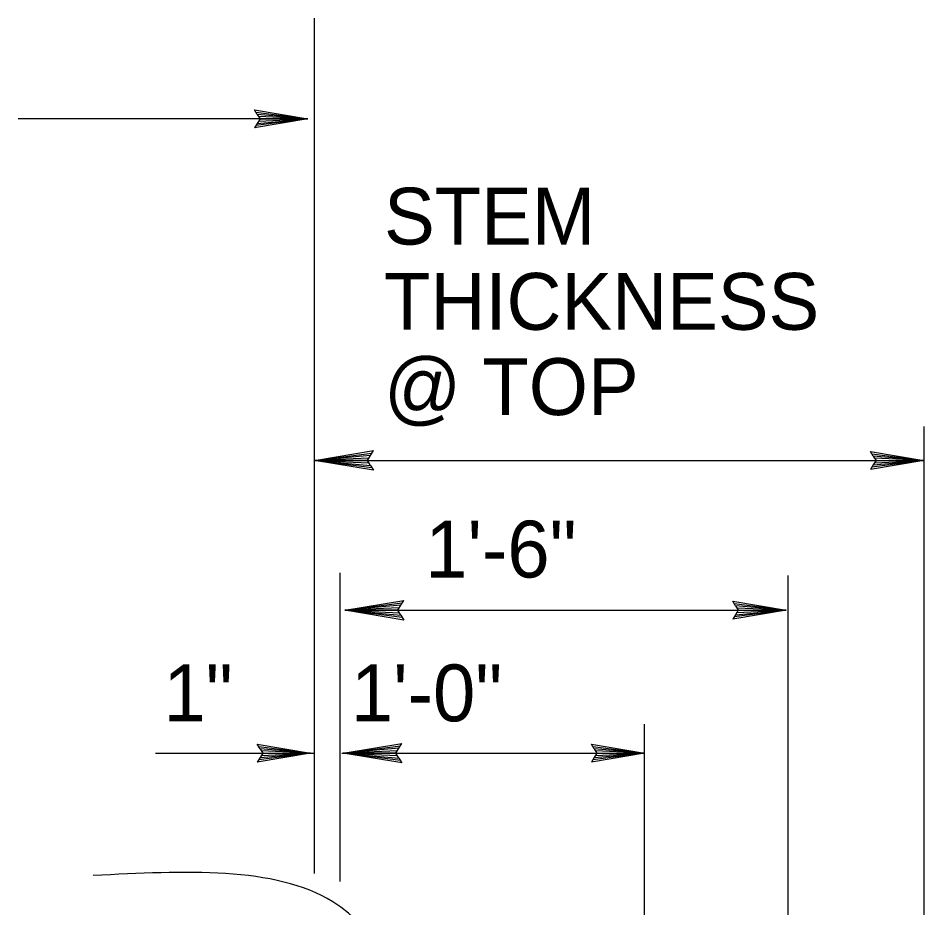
# Model space of a CAD drawing. Extents: x 0 to 2.83, y 0 to 1.83.
# Drawn here: x 0.9379 to 1.1237, y 0.8252 to 1.0078 of the extents above; entities that cross this region are included whole.
import ezdxf

# ---------------------------------------------------------------- set-up
doc = ezdxf.new("R2010")
doc.units = 0
doc.layers.add('212 Leaders and Dim Lines', color=7, linetype='Continuous')
doc.layers.add('214 Text and Titles', color=7, linetype='Continuous')

msp = doc.modelspace()

# ---------------------------------------------------------------- linework, layer by layer
at = {"layer": '212 Leaders and Dim Lines'}
for p, q in [((0.9986983651986839, 0.8322394072590842), (0.9986983651986839, 1.0077894843548132)), ((0.9869308007103184, 0.9880171329110757), (0.9863683007103184, 0.9889303273555202)), ((0.9863683007103184, 0.9889303273555202), (0.9973058007368102, 0.9871048065221869)), ((0.9940056040142861, 0.9871043095102457), (0.9378561927830932, 0.9871043095102457)), ((0.9973058007368102, 0.9871048065221869), (0.9863683007103184, 0.9852775495777425)), ((0.9866495507103185, 0.988473730133298), (0.9973058007368102, 0.9871048065221869)), ((0.9973058007368102, 0.9871048065221869), (0.9866495507103185, 0.9857341467999646)), ((0.9973058007368102, 0.9871048065221869), (0.9869308007103184, 0.9880171329110757)), ((0.9869308007103184, 0.9880171329110757), (0.9874933007103184, 0.9871048065221869)), ((0.9869308007103184, 0.9861907440221869), (0.9973058007368102, 0.9871048065221869)), ((0.9874933007103184, 0.9871048065221869), (0.9869308007103184, 0.9861907440221869)), ((0.9973058007368102, 0.9871048065221869), (0.9872120507103184, 0.9875614037444091)), ((0.9872120507103184, 0.9866473412444091), (0.9973058007368102, 0.9871048065221869)), ((0.9874933007103184, 0.9871048065221869), (0.9973058007368102, 0.9871048065221869)), ((0.9869308007103184, 0.9861907440221869), (0.9863683007103184, 0.9852775495777425)), ((1.1236983651986838, 0.9239855809049925), (1.1236983651986838, 0.8153299547065052)), ((0.9986930066835537, 0.9169934485078568), (1.0107511664587594, 0.9190090735078568)), ((0.9986930066835537, 0.9169934485078568), (1.0107511664587594, 0.9190090735078568)), ((0.9986930066835537, 0.9169934485078568), (1.010441270625426, 0.9185038651745234)), ((0.9986930066835537, 0.9169934485078568), (1.010441270625426, 0.9185038651745234)), ((1.0101305067365371, 0.9180021290634124), (1.0107511664587594, 0.9190090735078568)), ((1.0101305067365371, 0.9180021290634124), (1.0107511664587594, 0.9190090735078568)), ((1.1133233651986838, 0.9179066429523013), (1.1127608651986838, 0.9188189693411901)), ((1.1127608651986838, 0.9188189693411901), (1.1236983651986838, 0.9169934485078568)), ((1.1130421151986838, 0.9183623721189679), (1.1236983651986838, 0.9169934485078568)), ((1.0101305067365371, 0.9180021290634124), (0.9986930066835537, 0.9169934485078568)), ((1.0101305067365371, 0.9180021290634124), (0.9986930066835537, 0.9169934485078568)), ((1.0098206109032037, 0.917496920730079), (0.9986930066835537, 0.9169934485078568)), ((1.0098206109032037, 0.917496920730079), (0.9986930066835537, 0.9169934485078568)), ((0.9986930066835537, 0.9169934485078568), (1.1236983651986838, 0.9169934485078568)), ((1.0095107150698706, 0.9169934485078568), (0.9986930066835537, 0.9169934485078568)), ((1.0107511664587594, 0.914981295730079), (0.9986930066835537, 0.9169934485078568)), ((0.9986930066835537, 0.9169934485078568), (1.0101305067365371, 0.9159882401745234)), ((1.010441270625426, 0.9154847679523013), (0.9986930066835537, 0.9169934485078568)), ((0.9986930066835537, 0.9169934485078568), (1.0098206109032037, 0.9164899762856346)), ((1.0095107150698706, 0.9169934485078568), (0.9986930066835537, 0.9169934485078568)), ((1.0107511664587594, 0.914981295730079), (0.9986930066835537, 0.9169934485078568)), ((0.9986930066835537, 0.9169934485078568), (1.0101305067365371, 0.9159882401745234)), ((1.010441270625426, 0.9154847679523013), (0.9986930066835537, 0.9169934485078568)), ((0.9986930066835537, 0.9169934485078568), (1.0098206109032037, 0.9164899762856346)), ((1.0095107150698706, 0.9169934485078568), (1.0101305067365371, 0.9180021290634124)), ((1.0095107150698706, 0.9169934485078568), (1.0101305067365371, 0.9180021290634124)), ((1.0101305067365371, 0.9159882401745234), (1.0095107150698706, 0.9169934485078568)), ((1.0101305067365371, 0.9159882401745234), (1.0095107150698706, 0.9169934485078568)), ((1.1236983651986838, 0.9169934485078568), (1.1127608651986838, 0.9151661915634124)), ((1.1236983651986838, 0.9169934485078568), (1.1130421151986838, 0.9156227887856345)), ((1.1236983651986838, 0.9169934485078568), (1.1133233651986838, 0.9179066429523013)), ((1.1133233651986838, 0.9179066429523013), (1.1138858651986838, 0.9169934485078568)), ((1.1133233651986838, 0.9160793860078568), (1.1236983651986838, 0.9169934485078568)), ((1.1138858651986838, 0.9169934485078568), (1.1133233651986838, 0.9160793860078568)), ((1.1236983651986838, 0.9169934485078568), (1.1136046151986838, 0.917450045730079)), ((1.1136046151986838, 0.9165368512856346), (1.1236983651986838, 0.9169934485078568)), ((1.1138858651986838, 0.9169934485078568), (1.1236983651986838, 0.9169934485078568)), ((1.0101305067365371, 0.9159882401745234), (1.0107511664587594, 0.914981295730079)), ((1.0101305067365371, 0.9159882401745234), (1.0107511664587594, 0.914981295730079)), ((1.1133233651986838, 0.9160793860078568), (1.1127608651986838, 0.9151661915634124)), ((1.0039046151933855, 0.8305643931768277), (1.0039046151933855, 0.8939426721190951)), ((1.0958833467063744, 0.8111666832240177), (1.0958833467063744, 0.893415603525778)), ((1.0049179052360013, 0.8862586503019637), (1.016976065011207, 0.8882742753019637)), ((1.0049179052360013, 0.8862586503019637), (1.0166661691778738, 0.8877690669686303)), ((1.016355405288985, 0.8872673308575192), (1.0049179052360013, 0.8862586503019637)), ((1.0160455094556515, 0.8867621225241858), (1.0049179052360013, 0.8862586503019637)), ((1.0157356136223181, 0.8862586503019637), (1.016355405288985, 0.8872673308575192)), ((1.016355405288985, 0.8872673308575192), (1.016976065011207, 0.8882742753019637)), ((1.0850408739536812, 0.8871709766908525), (1.0844783739536812, 0.888084171135297)), ((1.0844783739536812, 0.888084171135297), (1.0954167420622203, 0.8862586503019637)), ((1.0847604920092369, 0.8876275739130748), (1.0954167420622203, 0.8862586503019637)), ((1.0954167420622203, 0.8862586503019637), (1.0850408739536812, 0.8871709766908525)), ((1.0850408739536812, 0.8871709766908525), (1.0856033739536812, 0.8862586503019637)), ((1.0954167420622203, 0.8862586503019637), (1.0853229920092369, 0.8867143794686303)), ((1.0157356136223181, 0.8862586503019637), (1.0049179052360013, 0.8862586503019637)), ((1.016976065011207, 0.8842464975241858), (1.0049179052360013, 0.8862586503019637)), ((1.0049179052360013, 0.8862586503019637), (1.016355405288985, 0.8852534419686303)), ((1.0166661691778738, 0.8847499697464081), (1.0049179052360013, 0.8862586503019637)), ((1.0049179052360013, 0.8862586503019637), (1.0160455094556515, 0.8857551780797415)), ((1.0054881167229142, 0.8862586503019637), (1.0930864913632616, 0.8862586503019637)), ((1.016355405288985, 0.8852534419686303), (1.0157356136223181, 0.8862586503019637)), ((1.016355405288985, 0.8852534419686303), (1.016976065011207, 0.8842464975241858)), ((1.0954167420622203, 0.8862586503019637), (1.0844783739536812, 0.8844305253019636)), ((1.0850408739536812, 0.8853445878019637), (1.0844783739536812, 0.8844305253019636)), ((1.0954167420622203, 0.8862586503019637), (1.0847604920092369, 0.8848879905797414)), ((1.0850408739536812, 0.8853445878019637), (1.0954167420622203, 0.8862586503019637)), ((1.0856033739536812, 0.8862586503019637), (1.0850408739536812, 0.8853445878019637)), ((1.0853229920092369, 0.8858011850241859), (1.0954167420622203, 0.8862586503019637)), ((1.0856033739536812, 0.8862586503019637), (1.0954167420622203, 0.8862586503019637)), ((1.0664046151933855, 0.7674462140676341), (1.0664046151933855, 0.8628456261730553)), ((0.9874937975103251, 0.8578320809352991), (0.986931297510325, 0.8587452753797435)), ((0.986931297510325, 0.8587452753797435), (0.9978696656188641, 0.8569197545464101)), ((1.004536021908051, 0.8569197545464101), (1.0165941816832569, 0.8589353795464102)), ((1.0159735219610346, 0.8579284351019657), (1.0165941816832569, 0.8589353795464102)), ((1.0560296151933855, 0.8578329489908546), (1.0554671151933854, 0.8587452753797435)), ((1.0554671151933854, 0.8587452753797435), (1.0664046151933855, 0.8569197545464101)), ((0.966063759206417, 0.8569197545464101), (0.9986983651986839, 0.8569197545464101)), ((0.9978696656188641, 0.8569197545464101), (0.986931297510325, 0.8550916295464102)), ((0.9872134155658806, 0.8582886781575213), (0.9978696656188641, 0.8569197545464101)), ((0.9978696656188641, 0.8569197545464101), (0.9872134155658806, 0.855549094824188)), ((0.9978696656188641, 0.8569197545464101), (0.9874937975103251, 0.8578320809352991)), ((0.9874937975103251, 0.8578320809352991), (0.9880562975103251, 0.8569197545464101)), ((0.9874937975103251, 0.8560056920464102), (0.9978696656188641, 0.8569197545464101)), ((0.9880562975103251, 0.8569197545464101), (0.9874937975103251, 0.8560056920464102)), ((0.9978696656188641, 0.8569197545464101), (0.9877759155658806, 0.8573754837130768)), ((0.9877759155658806, 0.8564622892686324), (0.9978696656188641, 0.8569197545464101)), ((0.9880562975103251, 0.8569197545464101), (0.9978696656188641, 0.8569197545464101)), ((1.0042452402251756, 0.8569197545464101), (1.0664046151933855, 0.8569197545464101)), ((1.004536021908051, 0.8569197545464101), (1.0162842858499235, 0.8584301712130769)), ((1.0159735219610346, 0.8579284351019657), (1.004536021908051, 0.8569197545464101)), ((1.0156636261277012, 0.8574232267686324), (1.004536021908051, 0.8569197545464101)), ((1.0153537302943678, 0.8569197545464101), (1.004536021908051, 0.8569197545464101)), ((1.0165941816832569, 0.8549076017686323), (1.004536021908051, 0.8569197545464101)), ((1.004536021908051, 0.8569197545464101), (1.0159735219610346, 0.8559145462130768)), ((1.0162842858499235, 0.8554110739908546), (1.004536021908051, 0.8569197545464101)), ((1.004536021908051, 0.8569197545464101), (1.0156636261277012, 0.856416282324188)), ((1.0153537302943678, 0.8569197545464101), (1.0159735219610346, 0.8579284351019657)), ((1.0159735219610346, 0.8559145462130768), (1.0153537302943678, 0.8569197545464101)), ((1.0664046151933855, 0.8569197545464101), (1.0554671151933854, 0.8550924976019657)), ((1.0557483651933854, 0.8582886781575213), (1.0664046151933855, 0.8569197545464101)), ((1.0664046151933855, 0.8569197545464101), (1.0557483651933854, 0.855549094824188)), ((1.0664046151933855, 0.8569197545464101), (1.0560296151933855, 0.8578329489908546)), ((1.0560296151933855, 0.8578329489908546), (1.0565921151933855, 0.8569197545464101)), ((1.0560296151933855, 0.8560056920464102), (1.0664046151933855, 0.8569197545464101)), ((1.0565921151933855, 0.8569197545464101), (1.0560296151933855, 0.8560056920464102)), ((1.0664046151933855, 0.8569197545464101), (1.0563108651933855, 0.8573763517686324)), ((1.0563108651933855, 0.856463157324188), (1.0664046151933855, 0.8569197545464101)), ((1.0565921151933855, 0.8569197545464101), (1.0664046151933855, 0.8569197545464101)), ((0.9874937975103251, 0.8560056920464102), (0.986931297510325, 0.8550916295464102)), ((1.0159735219610346, 0.8559145462130768), (1.0165941816832569, 0.8549076017686323)), ((1.0560296151933855, 0.8560056920464102), (1.0554671151933854, 0.8550924976019657))]:
    msp.add_line(p, q, dxfattribs=at)
msp.add_spline([(1.0245393027008034, 0.7543229926084452), (1.0024249345335583, 0.8264064429823816), (0.9532800332863686, 0.8317921855771925)], degree=3, dxfattribs=at)

# ---------------------------------------------------------------- texts
for s, p in [('1\'-6"', (1.0213802742183444, 0.8929726101675804)), ('1"', (0.9676736769961223, 0.8634526448898028)), ('1\'-0"', (1.0061346144961223, 0.8634526448898028))]:
    msp.add_text(s, height=0.011666666666666665, dxfattribs=at).set_placement(p)
at = {"layer": '214 Text and Titles'}
for s, p in [('STEM ', (1.0129366978294556, 0.9613137560009138)), ('THICKNESS', (1.0129366978294556, 0.9438137560009139)), ('@ TOP', (1.0129366978294556, 0.9263137560009138))]:
    msp.add_text(s, height=0.011666666666666665, dxfattribs=at).set_placement(p)

doc.saveas('drawing.dxf')
